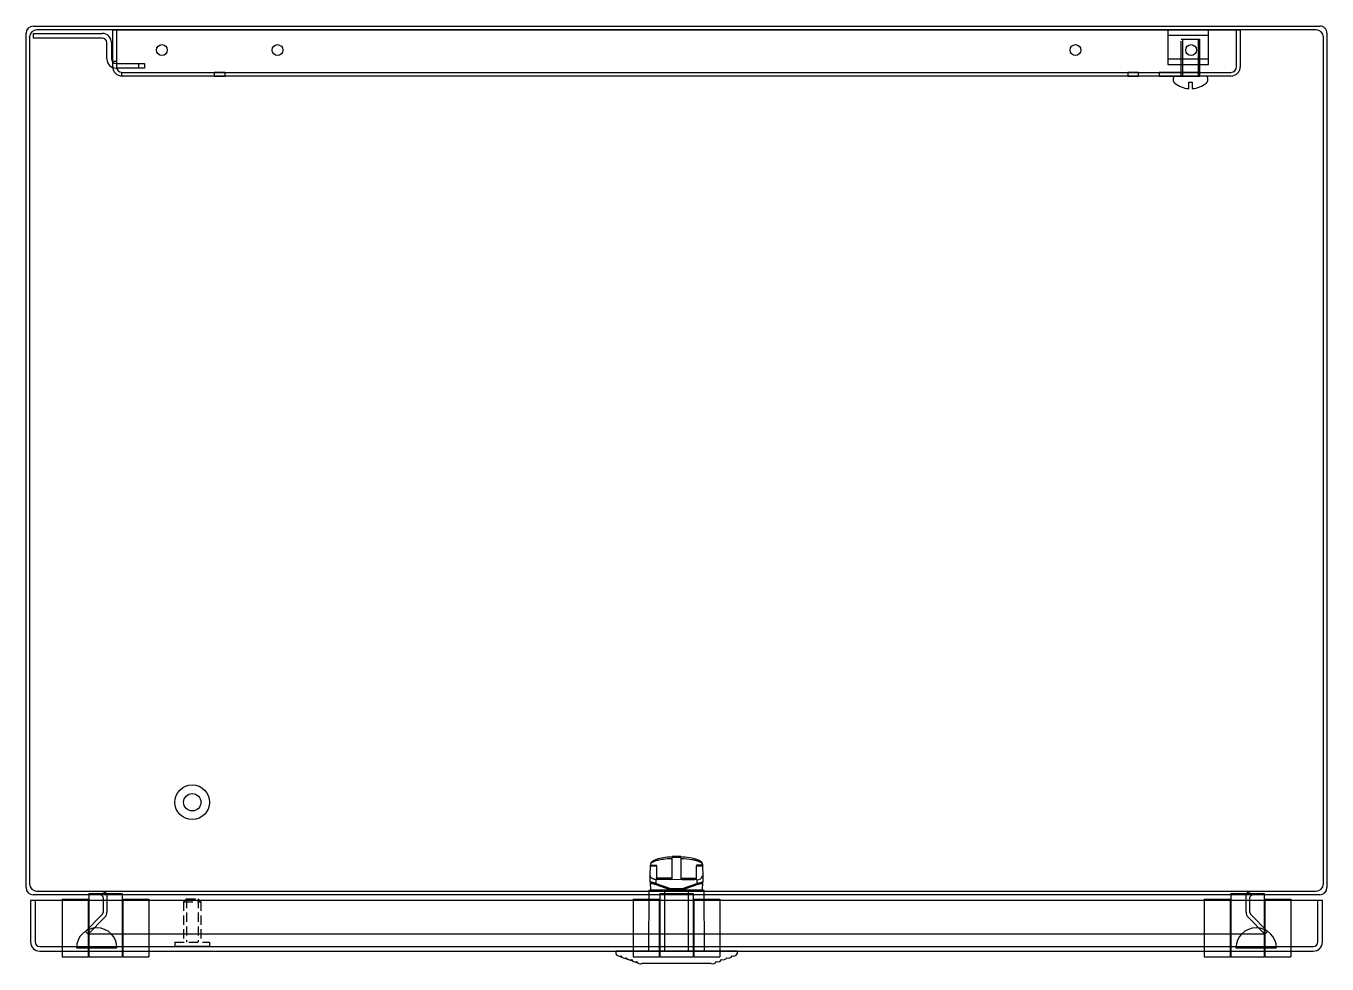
# Model space of a CAD drawing. Header units: millimetres. Extents: x 979 to 5828, y -1860 to 642.
# Drawn here: x 3396.9 to 3846.9, y -1859.7 to -1535.3 of the extents above; entities that cross this region are included whole.
import ezdxf

# ---------------------------------------------------------------- set-up
doc = ezdxf.new("R2010")
doc.units = ezdxf.units.MM
doc.linetypes.add('ACAD_ISO03W100', pattern=[30, 12, -18])
doc.linetypes.add('HIDDEN2', pattern=[4.7625, 3.175, -1.5875])

msp = doc.modelspace()

# ---------------------------------------------------------------- linework, layer by layer
for p, q in [((3396.891, -1537.787), (3396.891, -1537.785)), ((3396.891, -1537.785), (3396.891, -1537.811)), ((3396.891, -1537.797), (3396.891, -1537.787)), ((3396.891, -1537.93), (3396.891, -1537.797)), ((3396.891, -1538.638), (3396.891, -1537.93)), ((3396.891, -1541.818), (3396.891, -1538.638)), ((3399.391, -1535.311), (3844.39, -1535.261)), ((3399.441, -1537.811), (3423.241, -1537.811)), ((3399.441, -1539.411), (3399.441, -1537.811)), ((3843.141, -1536.561), (3400.641, -1536.561)), ((3426.891, -1536.561), (3816.891, -1536.561)), ((3426.891, -1549.361), (3426.891, -1536.561)), ((3428.141, -1536.561), (3428.141, -1549.361)), ((3805.891, -1536.561), (3791.891, -1536.561)), ((3791.891, -1536.561), (3791.891, -1548.561)), ((3805.891, -1538.561), (3791.891, -1538.561)), ((3791.891, -1538.561), (3791.891, -1546.561)), ((3805.891, -1548.561), (3805.891, -1536.561)), ((3805.891, -1546.561), (3805.891, -1538.561)), ((3815.641, -1549.361), (3815.641, -1536.561)), ((3816.891, -1536.561), (3816.891, -1549.361)), ((3846.891, -1537.761), (3846.891, -1537.736)), ((3846.891, -1537.736), (3846.891, -1537.737)), ((3846.891, -1537.737), (3846.891, -1537.748)), ((3846.891, -1537.748), (3846.891, -1537.882)), ((3846.891, -1537.882), (3846.891, -1538.591)), ((3846.891, -1538.591), (3846.891, -1541.774)), ((3396.891, -1555.232), (3396.891, -1541.818)), ((3398.141, -1539.016), (3398.141, -1539.007)), ((3398.141, -1539.007), (3398.141, -1539.008)), ((3398.141, -1539.008), (3398.141, -1539.102)), ((3398.141, -1539.061), (3398.141, -1539.016)), ((3398.141, -1539.102), (3398.141, -1539.732)), ((3398.141, -1539.732), (3398.141, -1542.755)), ((3398.141, -1542.755), (3398.141, -1555.857)), ((3423.241, -1539.411), (3399.441, -1539.411)), ((3424.841, -1546.611), (3424.841, -1541.011)), ((3426.441, -1541.011), (3426.441, -1546.611)), ((3797.061, -1539.851), (3802.311, -1539.851)), ((3797.061, -1552.551), (3797.061, -1539.851)), ((3802.311, -1539.851), (3802.311, -1552.551)), ((3845.641, -1539.008), (3845.641, -1539.007)), ((3845.641, -1539.007), (3845.641, -1539.016)), ((3845.641, -1539.102), (3845.641, -1539.008)), ((3845.641, -1539.016), (3845.641, -1539.061)), ((3845.641, -1539.732), (3845.641, -1539.102)), ((3845.641, -1542.755), (3845.641, -1539.732)), ((3845.641, -1555.857), (3845.641, -1542.755)), ((3846.891, -1541.774), (3846.891, -1555.195)), ((3428.141, -1547.561), (3426.891, -1547.561)), ((3791.891, -1546.561), (3805.891, -1546.561)), ((3428.041, -1548.211), (3437.841, -1548.211)), ((3437.841, -1549.811), (3428.041, -1549.811)), ((3429.891, -1551.3), (3429.891, -1552.544)), ((3430.091, -1551.311), (3813.691, -1551.311)), ((3435.77, -1548.211), (3435.77, -1549.811)), ((3437.841, -1548.211), (3437.841, -1549.811)), ((3465.728, -1551.311), (3461.978, -1551.311)), ((3461.978, -1551.311), (3461.978, -1552.561)), ((3465.728, -1552.561), (3465.728, -1551.311)), ((3781.728, -1551.311), (3777.978, -1551.311)), ((3777.978, -1551.311), (3777.978, -1552.561)), ((3781.728, -1552.561), (3781.728, -1551.311)), ((3802.853, -1551.311), (3788.853, -1551.311)), ((3788.853, -1551.311), (3788.853, -1552.561)), ((3791.891, -1548.561), (3805.891, -1548.561)), ((3802.853, -1552.561), (3802.853, -1551.311)), ((3396.891, -1610.286), (3396.891, -1555.232)), ((3398.141, -1555.857), (3398.141, -1610.286)), ((3813.691, -1552.561), (3430.091, -1552.561)), ((3461.978, -1552.561), (3465.728, -1552.561)), ((3777.978, -1552.561), (3781.728, -1552.561)), ((3788.853, -1552.561), (3802.853, -1552.561)), ((3805.186, -1552.551), (3794.186, -1552.551)), ((3802.311, -1552.551), (3797.061, -1552.551)), ((3799.086, -1556.929), (3799.086, -1554.651)), ((3799.086, -1554.651), (3800.286, -1554.651)), ((3800.286, -1554.651), (3800.286, -1556.929)), ((3845.641, -1610.286), (3845.641, -1555.857)), ((3846.891, -1555.195), (3846.891, -1610.261)), ((3396.891, -1833.286), (3396.891, -1610.286)), ((3398.141, -1610.286), (3398.141, -1832.036)), ((3845.641, -1832.036), (3845.641, -1610.286)), ((3846.891, -1610.261), (3846.891, -1833.286)), ((3844.391, -1835.786), (3399.391, -1835.786)), ((3400.641, -1834.536), (3843.141, -1834.536)), ((3418.641, -1835.286), (3430.141, -1835.286)), ((3418.641, -1835.286), (3418.641, -1857.286)), ((3422.39, -1834.536), (3422.501, -1834.537)), ((3422.501, -1834.537), (3422.614, -1834.54)), ((3422.614, -1834.54), (3422.726, -1834.546)), ((3422.726, -1834.546), (3422.84, -1834.555)), ((3422.84, -1834.555), (3422.953, -1834.566)), ((3422.953, -1834.566), (3423.067, -1834.58)), ((3423.067, -1834.58), (3423.18, -1834.596)), ((3423.18, -1834.596), (3423.293, -1834.616)), ((3423.293, -1834.616), (3423.404, -1834.639)), ((3423.404, -1834.639), (3423.514, -1834.665)), ((3423.514, -1834.665), (3423.622, -1834.693)), ((3423.622, -1834.693), (3423.728, -1834.725)), ((3423.728, -1834.725), (3423.78, -1834.743)), ((3423.78, -1834.743), (3423.831, -1834.76)), ((3423.831, -1834.76), (3423.882, -1834.779)), ((3423.882, -1834.779), (3423.932, -1834.799)), ((3423.932, -1834.799), (3423.981, -1834.819)), ((3423.981, -1834.819), (3424.029, -1834.84)), ((3424.029, -1834.84), (3424.076, -1834.862)), ((3424.076, -1834.862), (3424.122, -1834.884)), ((3424.122, -1834.884), (3424.167, -1834.907)), ((3424.167, -1834.907), (3424.211, -1834.931)), ((3424.211, -1834.931), (3424.254, -1834.956)), ((3424.254, -1834.956), (3424.296, -1834.981)), ((3424.296, -1834.981), (3424.337, -1835.007)), ((3424.337, -1835.007), (3424.376, -1835.034)), ((3424.376, -1835.034), (3424.414, -1835.061)), ((3424.414, -1835.061), (3424.451, -1835.089)), ((3424.451, -1835.089), (3424.487, -1835.118)), ((3424.487, -1835.118), (3424.521, -1835.147)), ((3424.521, -1835.147), (3424.553, -1835.177)), ((3424.553, -1835.177), (3424.585, -1835.207)), ((3424.585, -1835.207), (3424.614, -1835.238)), ((3424.614, -1835.238), (3424.643, -1835.269)), ((3424.643, -1835.269), (3424.67, -1835.301)), ((3424.67, -1835.301), (3424.683, -1835.317)), ((3424.683, -1835.317), (3424.695, -1835.333)), ((3424.695, -1835.333), (3424.707, -1835.349)), ((3424.707, -1835.349), (3424.719, -1835.365)), ((3424.719, -1835.365), (3424.73, -1835.382)), ((3424.73, -1835.382), (3424.741, -1835.398)), ((3424.741, -1835.398), (3424.752, -1835.415)), ((3424.752, -1835.415), (3424.762, -1835.432)), ((3424.762, -1835.432), (3424.772, -1835.448)), ((3424.772, -1835.448), (3424.781, -1835.465)), ((3424.781, -1835.465), (3424.79, -1835.482)), ((3424.79, -1835.482), (3424.799, -1835.499)), ((3424.799, -1835.499), (3424.807, -1835.516)), ((3424.807, -1835.516), (3424.815, -1835.534)), ((3424.815, -1835.534), (3424.822, -1835.551)), ((3424.822, -1835.551), (3424.829, -1835.568)), ((3424.829, -1835.568), (3424.836, -1835.585)), ((3424.836, -1835.585), (3424.842, -1835.603)), ((3424.842, -1835.603), (3424.848, -1835.62)), ((3424.848, -1835.62), (3424.854, -1835.638)), ((3424.854, -1835.638), (3424.859, -1835.655)), ((3424.859, -1835.655), (3424.864, -1835.673)), ((3424.864, -1835.673), (3424.868, -1835.691)), ((3424.868, -1835.691), (3424.872, -1835.708)), ((3424.872, -1835.708), (3424.875, -1835.726)), ((3424.875, -1835.726), (3424.879, -1835.744)), ((3424.879, -1835.744), (3424.881, -1835.761)), ((3424.881, -1835.761), (3424.884, -1835.779)), ((3424.884, -1835.779), (3424.886, -1835.797)), ((3424.886, -1835.797), (3424.887, -1835.814)), ((3424.887, -1835.814), (3424.889, -1835.832)), ((3424.889, -1835.832), (3424.89, -1835.85)), ((3424.89, -1835.85), (3424.89, -1835.868)), ((3424.89, -1835.868), (3424.89, -1835.885)), ((3424.89, -1835.885), (3424.89, -1841.768)), ((3430.141, -1835.286), (3430.141, -1857.286)), ((3616.141, -1835.286), (3616.141, -1857.286)), ((3616.141, -1835.286), (3627.641, -1835.286)), ((3627.641, -1835.286), (3627.641, -1857.286)), ((3813.641, -1835.286), (3813.641, -1857.286)), ((3813.641, -1835.286), (3825.141, -1835.286)), ((3818.891, -1835.85), (3818.892, -1835.832)), ((3818.891, -1835.868), (3818.891, -1835.85)), ((3818.891, -1835.885), (3818.891, -1835.868)), ((3818.891, -1841.768), (3818.891, -1835.885)), ((3818.892, -1835.832), (3818.894, -1835.814)), ((3818.894, -1835.814), (3818.895, -1835.797)), ((3818.895, -1835.797), (3818.897, -1835.779)), ((3818.897, -1835.779), (3818.9, -1835.761)), ((3818.9, -1835.761), (3818.902, -1835.744)), ((3818.902, -1835.744), (3818.906, -1835.726)), ((3818.906, -1835.726), (3818.909, -1835.708)), ((3818.909, -1835.708), (3818.913, -1835.691)), ((3818.913, -1835.691), (3818.917, -1835.673)), ((3818.917, -1835.673), (3818.922, -1835.655)), ((3818.922, -1835.655), (3818.927, -1835.638)), ((3818.927, -1835.638), (3818.933, -1835.62)), ((3818.933, -1835.62), (3818.939, -1835.603)), ((3818.939, -1835.603), (3818.945, -1835.585)), ((3818.945, -1835.585), (3818.952, -1835.568)), ((3818.952, -1835.568), (3818.959, -1835.551)), ((3818.959, -1835.551), (3818.966, -1835.534)), ((3818.966, -1835.534), (3818.974, -1835.516)), ((3818.974, -1835.516), (3818.982, -1835.499)), ((3818.982, -1835.499), (3818.991, -1835.482)), ((3818.991, -1835.482), (3819, -1835.465)), ((3819, -1835.465), (3819.009, -1835.448)), ((3819.009, -1835.448), (3819.019, -1835.432)), ((3819.019, -1835.432), (3819.029, -1835.415)), ((3819.029, -1835.415), (3819.04, -1835.398)), ((3819.04, -1835.398), (3819.051, -1835.382)), ((3819.051, -1835.382), (3819.062, -1835.365)), ((3819.062, -1835.365), (3819.074, -1835.349)), ((3819.074, -1835.349), (3819.086, -1835.333)), ((3819.086, -1835.333), (3819.098, -1835.317)), ((3819.098, -1835.317), (3819.111, -1835.301)), ((3819.111, -1835.301), (3819.138, -1835.269)), ((3819.138, -1835.269), (3819.167, -1835.238)), ((3819.167, -1835.238), (3819.196, -1835.207)), ((3819.196, -1835.207), (3819.228, -1835.177)), ((3819.228, -1835.177), (3819.26, -1835.147)), ((3819.26, -1835.147), (3819.295, -1835.118)), ((3819.295, -1835.118), (3819.33, -1835.089)), ((3819.33, -1835.089), (3819.367, -1835.061)), ((3819.367, -1835.061), (3819.405, -1835.034)), ((3819.405, -1835.034), (3819.444, -1835.007)), ((3819.444, -1835.007), (3819.485, -1834.981)), ((3819.485, -1834.981), (3819.527, -1834.956)), ((3819.527, -1834.956), (3819.57, -1834.931)), ((3819.57, -1834.931), (3819.614, -1834.907)), ((3819.614, -1834.907), (3819.659, -1834.884)), ((3819.659, -1834.884), (3819.705, -1834.862)), ((3819.705, -1834.862), (3819.752, -1834.84)), ((3819.752, -1834.84), (3819.8, -1834.819)), ((3819.8, -1834.819), (3819.849, -1834.799)), ((3819.849, -1834.799), (3819.899, -1834.779)), ((3819.899, -1834.779), (3819.95, -1834.76)), ((3819.95, -1834.76), (3820.001, -1834.743)), ((3820.001, -1834.743), (3820.053, -1834.725)), ((3820.053, -1834.725), (3820.159, -1834.693)), ((3820.159, -1834.693), (3820.267, -1834.665)), ((3820.267, -1834.665), (3820.377, -1834.639)), ((3820.377, -1834.639), (3820.488, -1834.616)), ((3820.488, -1834.616), (3820.601, -1834.596)), ((3820.601, -1834.596), (3820.714, -1834.58)), ((3820.714, -1834.58), (3820.828, -1834.566)), ((3820.828, -1834.566), (3820.941, -1834.555)), ((3820.941, -1834.555), (3821.055, -1834.546)), ((3821.055, -1834.546), (3821.167, -1834.54)), ((3821.167, -1834.54), (3821.28, -1834.537)), ((3821.28, -1834.537), (3821.391, -1834.536)), ((3825.141, -1835.286), (3825.141, -1857.286)), ((3398.448, -1837.786), (3398.448, -1852.086)), ((3845.333, -1837.786), (3398.448, -1837.786)), ((3400.048, -1837.786), (3400.048, -1852.086)), ((3409.391, -1837.286), (3418.391, -1837.286)), ((3409.391, -1837.286), (3409.391, -1857.286)), ((3418.391, -1837.286), (3418.391, -1857.286)), ((3423.641, -1841.768), (3423.641, -1837.036)), ((3430.391, -1837.286), (3439.391, -1837.286)), ((3430.391, -1837.286), (3430.391, -1857.286)), ((3439.391, -1837.286), (3439.391, -1857.286)), ((3606.891, -1837.286), (3606.891, -1857.286)), ((3606.891, -1837.286), (3615.891, -1837.286)), ((3615.891, -1837.286), (3615.891, -1857.286)), ((3627.891, -1837.286), (3627.891, -1857.286)), ((3627.891, -1837.286), (3636.891, -1837.286)), ((3636.891, -1837.286), (3636.891, -1857.286)), ((3804.391, -1837.286), (3804.391, -1857.286)), ((3804.391, -1837.286), (3813.391, -1837.286)), ((3813.391, -1837.286), (3813.391, -1857.286)), ((3820.141, -1837.036), (3820.141, -1841.768)), ((3825.391, -1837.286), (3825.391, -1857.286)), ((3825.391, -1837.286), (3834.391, -1837.286)), ((3834.391, -1837.286), (3834.391, -1857.286)), ((3843.733, -1852.086), (3843.733, -1837.786)), ((3845.333, -1852.086), (3845.333, -1837.786)), ((3417.453, -1848.473), (3423.274, -1842.652)), ((3424.158, -1843.536), (3418.337, -1849.357)), ((3423.274, -1842.652), (3423.641, -1841.768)), ((3825.444, -1849.357), (3819.623, -1843.536)), ((3820.141, -1841.768), (3820.507, -1842.652)), ((3820.507, -1842.652), (3826.328, -1848.473)), ((3418.337, -1849.357), (3417.453, -1848.473)), ((3825.444, -1849.357), (3418.337, -1849.357)), ((3826.328, -1848.473), (3825.444, -1849.357)), ((3401.648, -1853.686), (3842.133, -1853.686)), ((3460.391, -1853.686), (3448.391, -1853.686)), ((3401.648, -1855.286), (3842.133, -1855.286)), ((3409.391, -1857.286), (3418.391, -1857.286)), ((3414.356, -1854.186), (3428.356, -1854.186)), ((3418.641, -1857.286), (3430.141, -1857.286)), ((3430.391, -1857.286), (3439.391, -1857.286)), ((3606.891, -1857.286), (3615.891, -1857.286)), ((3616.141, -1857.286), (3627.641, -1857.286)), ((3627.891, -1857.286), (3636.891, -1857.286)), ((3804.391, -1857.286), (3813.391, -1857.286)), ((3813.641, -1857.286), (3825.141, -1857.286)), ((3815.413, -1854.186), (3829.413, -1854.186)), ((3825.391, -1857.286), (3834.391, -1857.286))]:
    msp.add_line(p, q)
at = {"linetype": 'ACAD_ISO03W100'}
for p, q in [((3796.501, -1539.851), (3802.851, -1539.851)), ((3796.501, -1552.551), (3796.501, -1539.851)), ((3802.851, -1539.851), (3802.851, -1552.551)), ((3802.851, -1552.551), (3796.501, -1552.551))]:
    msp.add_line(p, q, dxfattribs=at)
at = {"color": 7}
for p, q in [((3612.835, -1829.115), (3612.844, -1825.804)), ((3612.844, -1825.804), (3612.845, -1825.536)), ((3612.845, -1825.804), (3615.012, -1825.804)), ((3612.846, -1825.536), (3615.011, -1825.536)), ((3612.849, -1825.349), (3612.848, -1825.51)), ((3612.888, -1825.064), (3612.849, -1825.349)), ((3612.858, -1825.29), (3612.854, -1825.349)), ((3612.86, -1825.271), (3612.858, -1825.29)), ((3612.863, -1825.251), (3612.86, -1825.271)), ((3612.864, -1825.241), (3612.863, -1825.251)), ((3612.866, -1825.231), (3612.864, -1825.241)), ((3612.868, -1825.222), (3612.866, -1825.231)), ((3612.87, -1825.212), (3612.868, -1825.222)), ((3612.873, -1825.202), (3612.87, -1825.212)), ((3612.875, -1825.192), (3612.873, -1825.202)), ((3612.878, -1825.182), (3612.875, -1825.192)), ((3612.882, -1825.172), (3612.878, -1825.182)), ((3612.885, -1825.163), (3612.882, -1825.172)), ((3612.889, -1825.153), (3612.885, -1825.163)), ((3612.988, -1824.809), (3612.888, -1825.064)), ((3612.893, -1825.143), (3612.889, -1825.153)), ((3612.898, -1825.133), (3612.893, -1825.143)), ((3612.902, -1825.123), (3612.898, -1825.133)), ((3612.907, -1825.113), (3612.902, -1825.123)), ((3612.912, -1825.103), (3612.907, -1825.113)), ((3612.918, -1825.093), (3612.912, -1825.103)), ((3612.929, -1825.074), (3612.918, -1825.093)), ((3612.941, -1825.054), (3612.929, -1825.074)), ((3612.954, -1825.034), (3612.941, -1825.054)), ((3612.966, -1825.018), (3612.954, -1825.034)), ((3612.978, -1825.001), (3612.966, -1825.018)), ((3612.99, -1824.985), (3612.978, -1825.001)), ((3613.126, -1824.595), (3612.988, -1824.809)), ((3613.003, -1824.969), (3612.99, -1824.985)), ((3613.016, -1824.952), (3613.003, -1824.969)), ((3613.03, -1824.936), (3613.016, -1824.952)), ((3613.045, -1824.92), (3613.03, -1824.936)), ((3613.06, -1824.904), (3613.045, -1824.92)), ((3613.086, -1824.878), (3613.06, -1824.904)), ((3613.113, -1824.852), (3613.086, -1824.878)), ((3613.141, -1824.826), (3613.113, -1824.852)), ((3613.355, -1824.35), (3613.126, -1824.595)), ((3613.171, -1824.8), (3613.141, -1824.826)), ((3613.194, -1824.781), (3613.171, -1824.8)), ((3613.219, -1824.762), (3613.194, -1824.781)), ((3613.27, -1824.723), (3613.219, -1824.762)), ((3613.322, -1824.686), (3613.27, -1824.723)), ((3613.378, -1824.649), (3613.322, -1824.686)), ((3613.562, -1824.186), (3613.355, -1824.35)), ((3613.435, -1824.613), (3613.378, -1824.649)), ((3613.496, -1824.578), (3613.435, -1824.613)), ((3613.557, -1824.543), (3613.496, -1824.578)), ((3613.621, -1824.509), (3613.557, -1824.543)), ((3613.825, -1824.017), (3613.562, -1824.186)), ((3613.685, -1824.476), (3613.621, -1824.509)), ((3613.753, -1824.444), (3613.685, -1824.476)), ((3613.89, -1824.381), (3613.753, -1824.444)), ((3614.087, -1823.878), (3613.825, -1824.017)), ((3614.033, -1824.321), (3613.89, -1824.381)), ((3614.179, -1824.264), (3614.033, -1824.321)), ((3614.341, -1823.762), (3614.087, -1823.878)), ((3614.323, -1824.212), (3614.179, -1824.264)), ((3614.473, -1824.16), (3614.323, -1824.212)), ((3614.597, -1823.659), (3614.341, -1823.762)), ((3614.785, -1824.063), (3614.473, -1824.16)), ((3614.961, -1823.531), (3614.597, -1823.659)), ((3615.114, -1823.973), (3614.785, -1824.063)), ((3615.457, -1823.383), (3614.961, -1823.531)), ((3615.012, -1825.804), (3615.011, -1825.536)), ((3615.012, -1825.804), (3615.027, -1830.037)), ((3615.456, -1823.888), (3615.114, -1823.973)), ((3615.809, -1823.81), (3615.456, -1823.888)), ((3616.111, -1823.222), (3615.457, -1823.383)), ((3616.315, -1823.712), (3615.809, -1823.81)), ((3616.649, -1823.112), (3616.111, -1823.222)), ((3616.842, -1823.624), (3616.315, -1823.712)), ((3617.275, -1823.004), (3616.649, -1823.112)), ((3617.386, -1823.546), (3616.842, -1823.624)), ((3617.995, -1822.903), (3617.275, -1823.004)), ((3617.943, -1823.478), (3617.386, -1823.546)), ((3618.75, -1823.399), (3617.943, -1823.478)), ((3618.813, -1822.814), (3617.995, -1822.903)), ((3619.577, -1823.338), (3618.75, -1823.399)), ((3619.727, -1822.741), (3618.813, -1822.814)), ((3620.416, -1823.297), (3619.577, -1823.338)), ((3620.418, -1822.707), (3619.727, -1822.741)), ((3620.392, -1830.037), (3620.418, -1822.804)), ((3620.418, -1822.536), (3620.418, -1822.804)), ((3623.363, -1822.536), (3620.418, -1822.536)), ((3620.418, -1822.804), (3623.364, -1822.804)), ((3623.363, -1822.536), (3623.364, -1822.804)), ((3624.081, -1822.743), (3623.363, -1822.706)), ((3623.364, -1822.804), (3623.389, -1830.037)), ((3624.397, -1823.35), (3623.365, -1823.297)), ((3624.868, -1822.804), (3624.081, -1822.743)), ((3625.408, -1823.433), (3624.397, -1823.35)), ((3625.569, -1822.876), (3624.868, -1822.804)), ((3626.383, -1823.544), (3625.408, -1823.433)), ((3626.462, -1822.996), (3625.569, -1822.876)), ((3627.041, -1823.64), (3626.383, -1823.544)), ((3627.177, -1823.119), (3626.462, -1822.996)), ((3627.66, -1823.748), (3627.041, -1823.64)), ((3627.734, -1823.235), (3627.177, -1823.119)), ((3627.969, -1823.81), (3627.66, -1823.748)), ((3628.159, -1823.338), (3627.734, -1823.235)), ((3628.266, -1823.875), (3627.969, -1823.81)), ((3628.538, -1823.443), (3628.159, -1823.338)), ((3628.549, -1823.942), (3628.266, -1823.875)), ((3628.89, -1823.554), (3628.538, -1823.443)), ((3628.819, -1824.013), (3628.549, -1823.942)), ((3628.754, -1830.037), (3628.769, -1825.804)), ((3628.77, -1825.536), (3628.769, -1825.804)), ((3628.769, -1825.804), (3630.936, -1825.804)), ((3630.935, -1825.536), (3628.77, -1825.536)), ((3629.054, -1824.08), (3628.819, -1824.013)), ((3629.314, -1823.709), (3628.89, -1823.554)), ((3629.277, -1824.15), (3629.054, -1824.08)), ((3629.486, -1824.222), (3629.277, -1824.15)), ((3629.685, -1823.874), (3629.314, -1823.709)), ((3629.683, -1824.295), (3629.486, -1824.222)), ((3629.786, -1824.337), (3629.683, -1824.295)), ((3629.854, -1823.96), (3629.685, -1823.874)), ((3629.886, -1824.379), (3629.786, -1824.337)), ((3630.008, -1824.048), (3629.854, -1823.96)), ((3629.98, -1824.421), (3629.886, -1824.379)), ((3630.071, -1824.464), (3629.98, -1824.421)), ((3630.151, -1824.138), (3630.008, -1824.048)), ((3630.157, -1824.508), (3630.071, -1824.464)), ((3630.312, -1824.255), (3630.151, -1824.138)), ((3630.239, -1824.551), (3630.157, -1824.508)), ((3630.316, -1824.596), (3630.239, -1824.551)), ((3630.501, -1824.422), (3630.312, -1824.255)), ((3630.389, -1824.64), (3630.316, -1824.596)), ((3630.451, -1824.681), (3630.389, -1824.64)), ((3630.509, -1824.721), (3630.451, -1824.681)), ((3630.69, -1824.64), (3630.501, -1824.422)), ((3630.536, -1824.742), (3630.509, -1824.721)), ((3630.563, -1824.762), (3630.536, -1824.742)), ((3630.589, -1824.783), (3630.563, -1824.762)), ((3630.614, -1824.803), (3630.589, -1824.783)), ((3630.64, -1824.826), (3630.614, -1824.803)), ((3630.666, -1824.849), (3630.64, -1824.826)), ((3630.69, -1824.873), (3630.666, -1824.849)), ((3630.844, -1824.916), (3630.69, -1824.64)), ((3630.714, -1824.896), (3630.69, -1824.873)), ((3630.736, -1824.919), (3630.714, -1824.896)), ((3630.757, -1824.943), (3630.736, -1824.919)), ((3630.776, -1824.966), (3630.757, -1824.943)), ((3630.795, -1824.989), (3630.776, -1824.966)), ((3630.809, -1825.008), (3630.795, -1824.989)), ((3630.822, -1825.026), (3630.809, -1825.008)), ((3630.835, -1825.047), (3630.822, -1825.026)), ((3630.848, -1825.068), (3630.835, -1825.047)), ((3630.922, -1825.243), (3630.844, -1824.916)), ((3630.855, -1825.08), (3630.848, -1825.068)), ((3630.861, -1825.091), (3630.855, -1825.08)), ((3630.868, -1825.103), (3630.861, -1825.091)), ((3630.874, -1825.114), (3630.868, -1825.103)), ((3630.88, -1825.127), (3630.874, -1825.114)), ((3630.886, -1825.14), (3630.88, -1825.127)), ((3630.891, -1825.153), (3630.886, -1825.14)), ((3630.896, -1825.166), (3630.891, -1825.153)), ((3630.901, -1825.18), (3630.896, -1825.166)), ((3630.906, -1825.194), (3630.901, -1825.18)), ((3630.911, -1825.208), (3630.906, -1825.194)), ((3630.915, -1825.222), (3630.911, -1825.208)), ((3630.919, -1825.237), (3630.915, -1825.222)), ((3630.922, -1825.252), (3630.919, -1825.237)), ((3630.922, -1825.243), (3630.932, -1825.349)), ((3630.923, -1825.3), (3630.922, -1825.243)), ((3630.924, -1825.26), (3630.922, -1825.252)), ((3630.925, -1825.268), (3630.924, -1825.26)), ((3630.926, -1825.275), (3630.925, -1825.268)), ((3630.927, -1825.283), (3630.926, -1825.275)), ((3630.928, -1825.291), (3630.927, -1825.283)), ((3630.929, -1825.299), (3630.928, -1825.291)), ((3630.93, -1825.316), (3630.929, -1825.299)), ((3630.932, -1825.349), (3630.93, -1825.316)), ((3630.932, -1825.349), (3630.933, -1825.536)), ((3630.936, -1825.536), (3630.937, -1825.804)), ((3630.937, -1825.804), (3630.947, -1829.178)), ((3612.829, -1831.254), (3612.835, -1829.116)), ((3612.87, -1831.266), (3612.829, -1831.254)), ((3612.838, -1829.169), (3612.835, -1829.115)), ((3612.843, -1829.223), (3612.838, -1829.169)), ((3612.846, -1829.25), (3612.843, -1829.223)), ((3612.849, -1829.277), (3612.846, -1829.25)), ((3612.854, -1829.303), (3612.849, -1829.277)), ((3612.859, -1829.33), (3612.854, -1829.303)), ((3612.864, -1829.354), (3612.859, -1829.33)), ((3612.87, -1829.378), (3612.864, -1829.354)), ((3612.878, -1829.402), (3612.87, -1829.378)), ((3614.827, -1831.836), (3612.87, -1831.266)), ((3612.87, -1831.266), (3612.872, -1831.311)), ((3612.872, -1831.311), (3612.881, -1831.354)), ((3612.885, -1829.426), (3612.878, -1829.402)), ((3612.881, -1831.354), (3612.914, -1831.432)), ((3612.894, -1829.45), (3612.885, -1829.426)), ((3612.903, -1829.474), (3612.894, -1829.45)), ((3612.913, -1829.498), (3612.903, -1829.474)), ((3612.923, -1829.522), (3612.913, -1829.498)), ((3612.914, -1831.432), (3612.962, -1831.497)), ((3612.933, -1829.543), (3612.923, -1829.522)), ((3612.943, -1829.564), (3612.933, -1829.543)), ((3612.954, -1829.585), (3612.943, -1829.564)), ((3612.965, -1829.606), (3612.954, -1829.585)), ((3612.962, -1831.497), (3613.022, -1831.549)), ((3612.977, -1829.627), (3612.965, -1829.606)), ((3612.989, -1829.648), (3612.977, -1829.627)), ((3613.001, -1829.669), (3612.989, -1829.648)), ((3613.015, -1829.69), (3613.001, -1829.669)), ((3613.039, -1829.726), (3613.015, -1829.69)), ((3613.065, -1829.762), (3613.039, -1829.726)), ((3613.093, -1829.798), (3613.065, -1829.762)), ((3613.122, -1829.834), (3613.093, -1829.798)), ((3613.149, -1829.864), (3613.122, -1829.834)), ((3613.177, -1829.894), (3613.149, -1829.864)), ((3613.206, -1829.924), (3613.177, -1829.894)), ((3613.237, -1829.954), (3613.206, -1829.924)), ((3613.264, -1829.978), (3613.237, -1829.954)), ((3613.291, -1830.003), (3613.264, -1829.978)), ((3613.32, -1830.026), (3613.291, -1830.003)), ((3613.349, -1830.05), (3613.32, -1830.026)), ((3613.374, -1830.069), (3613.349, -1830.05)), ((3613.4, -1830.087), (3613.374, -1830.069)), ((3613.426, -1830.105), (3613.4, -1830.087)), ((3613.453, -1830.123), (3613.426, -1830.105)), ((3613.506, -1830.158), (3613.453, -1830.123)), ((3613.562, -1830.191), (3613.506, -1830.158)), ((3613.619, -1830.222), (3613.562, -1830.191)), ((3613.678, -1830.252), (3613.619, -1830.222)), ((3613.737, -1830.28), (3613.678, -1830.252)), ((3613.797, -1830.306), (3613.737, -1830.28)), ((3613.858, -1830.331), (3613.797, -1830.306)), ((3613.921, -1830.354), (3613.858, -1830.331)), ((3613.984, -1830.376), (3613.921, -1830.354)), ((3614.048, -1830.396), (3613.984, -1830.376)), ((3614.112, -1830.415), (3614.048, -1830.396)), ((3614.177, -1830.432), (3614.112, -1830.415)), ((3614.241, -1830.447), (3614.177, -1830.432)), ((3614.307, -1830.461), (3614.241, -1830.447)), ((3614.372, -1830.473), (3614.307, -1830.461)), ((3614.438, -1830.484), (3614.372, -1830.473)), ((3614.504, -1830.493), (3614.438, -1830.484)), ((3614.57, -1830.5), (3614.504, -1830.493)), ((3614.635, -1830.506), (3614.57, -1830.5)), ((3614.701, -1830.51), (3614.635, -1830.506)), ((3614.831, -1830.514), (3614.701, -1830.51)), ((3614.827, -1831.836), (3614.831, -1830.514)), ((3615.386, -1830.515), (3614.831, -1830.514)), ((3620.392, -1830.037), (3615.026, -1830.037)), ((3615.386, -1830.515), (3615.527, -1830.536)), ((3619.892, -1830.536), (3615.527, -1830.536)), ((3619.892, -1830.536), (3619.957, -1830.531)), ((3628.95, -1830.563), (3619.957, -1830.531)), ((3623.389, -1830.037), (3628.755, -1830.037)), ((3623.889, -1830.536), (3628.254, -1830.536)), ((3628.95, -1830.563), (3628.954, -1831.836)), ((3628.954, -1831.836), (3630.952, -1831.254)), ((3630.947, -1829.179), (3630.952, -1831.254)), ((3612.29, -1834.286), (3612.221, -1855.286)), ((3617.822, -1834.286), (3612.291, -1834.286)), ((3612.832, -1831.561), (3612.841, -1834.037)), ((3612.841, -1834.036), (3619.744, -1834.036)), ((3613.022, -1831.549), (3613.174, -1831.634)), ((3614.69, -1832.213), (3613.092, -1831.631)), ((3613.174, -1831.634), (3613.383, -1831.719)), ((3613.383, -1831.719), (3613.647, -1831.821)), ((3613.572, -1831.806), (3613.595, -1831.934)), ((3613.936, -1831.934), (3613.595, -1831.934)), ((3613.647, -1831.821), (3613.959, -1831.938)), ((3613.959, -1831.938), (3614.311, -1832.067)), ((3614.311, -1832.067), (3614.693, -1832.206)), ((3614.69, -1832.213), (3619.632, -1834.012)), ((3614.827, -1831.836), (3619.769, -1833.635)), ((3617.177, -1834.036), (3617.176, -1834.286)), ((3617.8, -1855.286), (3617.822, -1834.286)), ((3617.822, -1834.286), (3625.959, -1834.286)), ((3619.632, -1834.012), (3619.769, -1834.036)), ((3619.769, -1833.635), (3619.769, -1834.036)), ((3619.769, -1833.635), (3624.012, -1833.635)), ((3619.769, -1834.036), (3624.012, -1834.036)), ((3624.012, -1833.635), (3628.954, -1831.836)), ((3624.012, -1834.036), (3624.012, -1833.635)), ((3624.012, -1834.036), (3624.149, -1834.012)), ((3624.037, -1834.036), (3630.941, -1834.036)), ((3624.149, -1834.012), (3629.091, -1832.213)), ((3631.491, -1834.286), (3625.959, -1834.286)), ((3625.959, -1834.286), (3625.981, -1855.286)), ((3626.605, -1834.286), (3626.604, -1834.036)), ((3630.689, -1831.631), (3629.091, -1832.213)), ((3630.186, -1831.934), (3629.842, -1831.934)), ((3630.186, -1831.934), (3630.193, -1831.856)), ((3630.193, -1831.856), (3630.206, -1831.804)), ((3630.941, -1834.037), (3630.949, -1831.561)), ((3631.561, -1855.286), (3631.491, -1834.286)), ((3642.891, -1855.286), (3600.891, -1855.286)), ((3600.891, -1855.286), (3600.891, -1856.26)), ((3602.172, -1857.027), (3602.172, -1857.003)), ((3602.172, -1857.027), (3602.643, -1857.198)), ((3602.643, -1857.198), (3602.643, -1856.932)), ((3602.643, -1857.198), (3602.699, -1857.219)), ((3602.699, -1857.218), (3602.699, -1856.93)), ((3602.699, -1857.219), (3603.089, -1857.36)), ((3603.901, -1857.656), (3604.889, -1858.015)), ((3603.976, -1857.683), (3603.976, -1857.69)), ((3603.993, -1857.689), (3603.993, -1857.692)), ((3603.994, -1857.69), (3603.994, -1857.692)), ((3605.601, -1858.274), (3606.301, -1858.529)), ((3605.905, -1858.385), (3606.33, -1858.54)), ((3606.301, -1858.242), (3606.301, -1858.529)), ((3606.358, -1858.55), (3606.358, -1858.329)), ((3642.891, -1855.286), (3642.891, -1856.26)), ((3606.358, -1858.55), (3606.301, -1858.529)), ((3606.358, -1858.55), (3606.688, -1858.67)), ((3607.504, -1858.967), (3608.49, -1859.325)), ((3607.763, -1859.078), (3607.763, -1859.061)), ((3607.784, -1859.082), (3607.784, -1859.069)), ((3609.255, -1859.604), (3609.576, -1859.721)), ((3609.265, -1859.618), (3609.255, -1859.617)), ((3609.576, -1859.721), (3609.576, -1859.611)), ((3609.576, -1859.721), (3609.578, -1859.721)), ((3609.578, -1859.721), (3609.578, -1859.611)), ((3633.891, -1859.536), (3609.891, -1859.536))]:
    msp.add_line(p, q, dxfattribs=at)
at = {"color": 9, "linetype": 'HIDDEN2'}
for p, q in [((3451.391, -1838.186), (3452.391, -1837.186)), ((3451.391, -1838.186), (3451.391, -1852.186)), ((3451.391, -1838.186), (3457.391, -1838.186)), ((3452.391, -1837.186), (3452.391, -1852.186)), ((3452.391, -1837.186), (3456.391, -1837.186)), ((3456.391, -1837.186), (3456.391, -1852.186)), ((3457.391, -1838.186), (3456.391, -1837.186)), ((3457.391, -1838.186), (3457.391, -1852.186)), ((3448.391, -1852.186), (3460.391, -1852.186)), ((3448.391, -1852.186), (3448.391, -1853.686)), ((3460.391, -1852.186), (3460.391, -1853.686))]:
    msp.add_line(p, q, dxfattribs=at)
for centre, radius in [((3443.891, -1543.561), 1.875), ((3483.891, -1543.561), 1.875), ((3759.891, -1543.561), 1.875), ((3799.891, -1543.561), 1.875), ((3454.391, -1803.786), 6), ((3454.391, -1803.786), 3)]:
    msp.add_circle(centre, radius)
for centre, radius, start, end in [((3399.391, -1537.811), 2.5, 90, 180), ((3400.641, -1539.061), 2.5, 90, 180), ((3423.241, -1541.011), 3.2, 0, 90), ((3843.141, -1539.061), 2.5, 0, 90), ((3844.391, -1537.761), 2.5, 0, 90.0064), ((3423.241, -1541.011), 1.6, 360, 90), ((3428.041, -1546.611), 3.2, 180, 270), ((3428.041, -1546.611), 1.6, 180, 270), ((3430.091, -1549.361), 3.2, 180, 270), ((3430.091, -1549.361), 1.95, 180, 270), ((3813.691, -1549.361), 1.95, 270, 0), ((3813.691, -1549.361), 3.2, 270, 0), ((3795.376, -1553.751), 1.69, 134.76027, 225.23973), ((3799.686, -1548.388), 8.562, 230.03379, 265.98182), ((3799.686, -1548.388), 8.562, 274.01818, 309.96621), ((3803.996, -1553.751), 1.69, 314.76027, 45.23973), ((3399.391, -1833.286), 2.5, 180, 270), ((3400.641, -1832.036), 2.5, 180, 270), ((3422.391, -1837.036), 1.25, 0, 90), ((3821.391, -1837.036), 1.25, 90, 180), ((3843.141, -1832.036), 2.5, 270, 0), ((3844.391, -1833.286), 2.5, 270, 0), ((3422.39, -1841.768), 2.5, 315, 0), ((3821.391, -1841.768), 2.5, 180, 225), ((3421.356, -1854.186), 7, 0, 180), ((3822.413, -1854.186), 7, 0, 180), ((3401.648, -1852.086), 3.2, 180, 270), ((3401.648, -1852.086), 1.6, 180.00002, 269.99998), ((3842.133, -1852.086), 3.2, 270, 0), ((3842.133, -1852.086), 1.6, 270, 360)]:
    msp.add_arc(centre, radius, start, end)
at = {"color": 7}
for centre, radius, start, end in [((3613.229, -1831.255), 0.4, 179.84151, 250), ((3612.611, -1831.476), 0.27, 332.5861, 7.84953), ((3615.526, -1830.036), 0.5, 180.1902, 253.6453), ((3619.892, -1830.036), 0.5, 277.48792, 347.48476), ((3619.892, -1830.036), 0.5, 347.48476, 359.8), ((3623.889, -1830.036), 0.5, 180.19929, 270.00071), ((3628.255, -1830.036), 0.5, 269.98638, 359.81362), ((3629.216, -1828.815), 1.768, 261.3494, 348.16559), ((3628.474, -1828.779), 3.483, 280.16977, 314.42503), ((3630.552, -1831.255), 0.4, 290, 0.15849), ((3631.261, -1831.476), 0.351, 170.75486, 200.323), ((3613.704, -1830.688), 1.251, 227.74745, 265.02412), ((3718.518, -1869.683), 110.383, 159.9478, 160.15595), ((3723.407, -1871.463), 110.325, 159.94781, 160.15606), ((3520.374, -1871.463), 110.325, 19.84394, 20.05219), ((3525.263, -1869.683), 110.383, 19.84405, 20.0522), ((3630.087, -1830.714), 1.225, 274.63437, 313.33369), ((3602.186, -1855.503), 1.5, 210.30753, 289.69247), ((3603.986, -1856.158), 1.5, 210.30753, 289.69247), ((3605.786, -1856.814), 1.5, 210.30753, 289.69247), ((3607.587, -1857.469), 1.5, 210.30753, 289.69247), ((3636.194, -1857.469), 1.5, 250.30753, 329.69247), ((3637.995, -1856.814), 1.5, 250.30753, 329.69247), ((3639.795, -1856.158), 1.5, 250.30753, 329.69247), ((3641.596, -1855.503), 1.5, 250.30753, 329.69247), ((3609.387, -1858.123), 1.5, 210.36708, 289.63292), ((3634.395, -1858.123), 1.5, 250.36708, 329.63292)]:
    msp.add_arc(centre, radius, start, end, dxfattribs=at)

doc.saveas('drawing.dxf')
